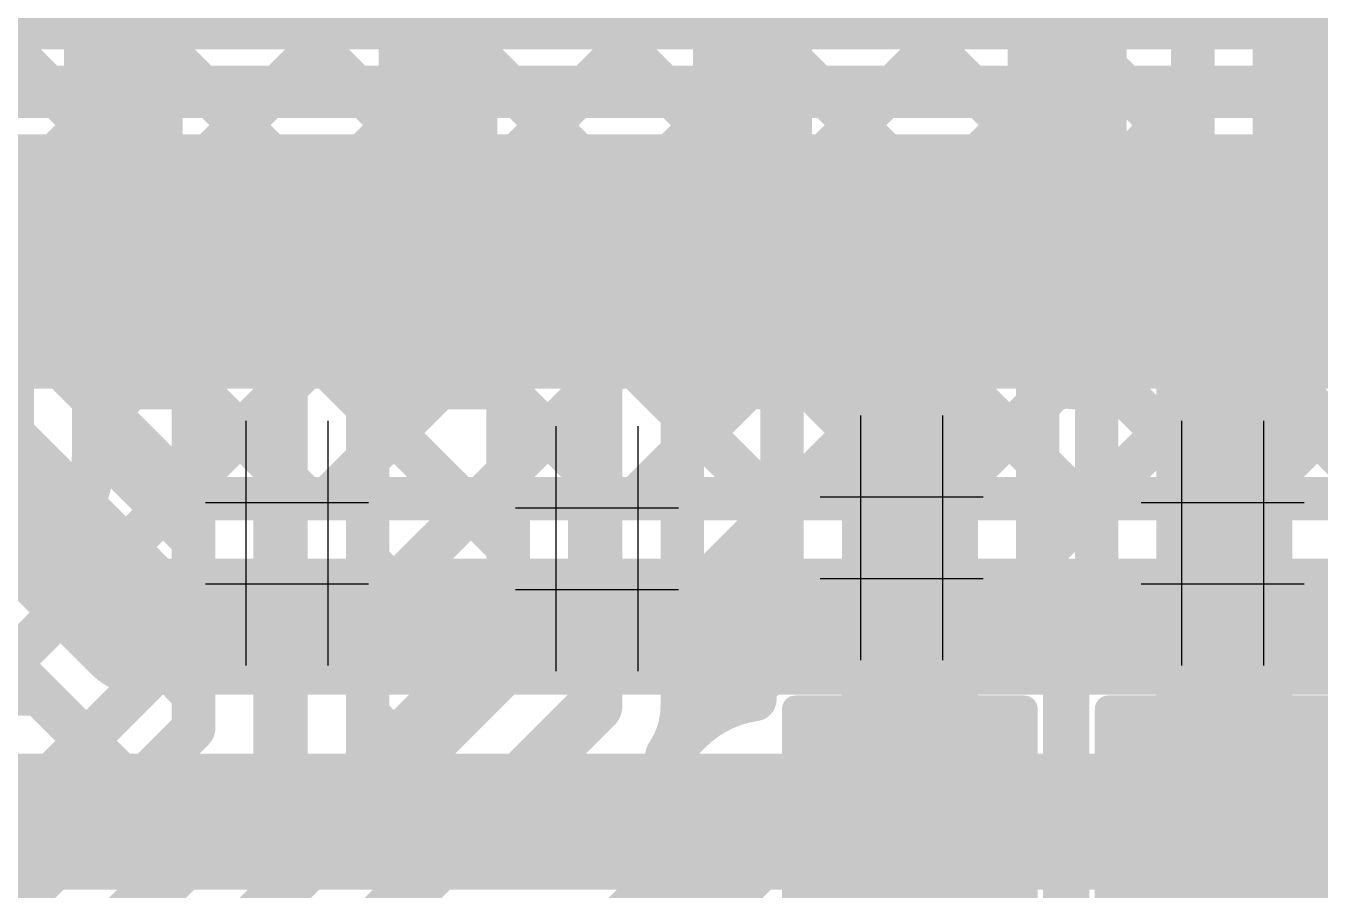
# Model space of a CAD drawing. Header units: millimetres. Extents: x 3.57 to 6.19, y 4.04 to 5.89.
# Drawn here: x 3.977 to 4.2149, y 4.6677 to 4.8266 of the extents above; entities that cross this region are included whole.
import ezdxf

# ---------------------------------------------------------------- set-up
doc = ezdxf.new("R2010")
doc.units = ezdxf.units.MM
doc.header["$MEASUREMENT"] = 0
for name, color, linetype in [('BottomLayer', 5, 'Continuous'), ('MultiLayer', 9, 'Continuous'), ('TopLayer', 1, 'Continuous'), ('TopOverlay', 2, 'Continuous'), ('TopPaste', 8, 'Continuous'), ('TopSolder', 216, 'Continuous')]:
    doc.layers.add(name, color=color, linetype=linetype)

# ---------------------------------------------------------------- blocks, each defined once
blk = doc.blocks.new('R__0603_19')
at = {"layer": 'TopLayer'}
for points in [[(-0.045, 0.0175), (-0.045, -0.0175), (-0.015, 0.0175), (-0.015, -0.0175)], [(0.015, 0.0175), (0.015, -0.0175), (0.045, 0.0175), (0.045, -0.0175)]]:
    blk.add_solid(points, dxfattribs=at)
at = {"layer": 'TopOverlay', "const_width": 0.005}
for points in [[(-0.049, 0.021), (-0.049, -0.021)], [(-0.049, 0.021), (0.049, 0.021)], [(0.049, 0.021), (0.049, -0.021)], [(-0.049, -0.021), (0.049, -0.021)]]:
    blk.add_lwpolyline(points, dxfattribs=at)
at = {"layer": 'TopOverlay', "const_width": 0.0025}
for points in [[(-0.05025, 0.021, 1), (-0.04775, 0.021, 1)], [(-0.05025, 0.021, 1), (-0.04775, 0.021, 1)], [(0.04775, 0.021, 1), (0.05025, 0.021, 1)], [(0.04775, 0.021, 1), (0.05025, 0.021, 1)], [(-0.05025, -0.021, 1), (-0.04775, -0.021, 1)], [(-0.05025, -0.021, 1), (-0.04775, -0.021, 1)], [(0.04775, -0.021, 1), (0.05025, -0.021, 1)], [(0.04775, -0.021, 1), (0.05025, -0.021, 1)]]:
    blk.add_lwpolyline(points, format="xyb", close=True, dxfattribs=at)
at = {"layer": 'TopPaste'}
for points in [[(-0.045, 0.0175), (-0.045, -0.0175), (-0.015, 0.0175), (-0.015, -0.0175)], [(0.015, 0.0175), (0.015, -0.0175), (0.045, 0.0175), (0.045, -0.0175)]]:
    blk.add_solid(points, dxfattribs=at)
at = {"layer": 'TopSolder'}
for points in [[(-0.049, 0.0215), (-0.049, -0.0215), (-0.011, 0.0215), (-0.011, -0.0215)], [(0.011, 0.0215), (0.011, -0.0215), (0.049, 0.0215), (0.049, -0.0215)]]:
    blk.add_solid(points, dxfattribs=at)
blk = doc.blocks.new('R__0603_20')
at = {"layer": 'TopLayer'}
for points in [[(-0.045, 0.0175), (-0.045, -0.0175), (-0.015, 0.0175), (-0.015, -0.0175)], [(0.015, 0.0175), (0.015, -0.0175), (0.045, 0.0175), (0.045, -0.0175)]]:
    blk.add_solid(points, dxfattribs=at)
at = {"layer": 'TopOverlay', "const_width": 0.005}
for points in [[(-0.049, 0.021), (-0.049, -0.021)], [(-0.049, 0.021), (0.049, 0.021)], [(0.049, 0.021), (0.049, -0.021)], [(-0.049, -0.021), (0.049, -0.021)]]:
    blk.add_lwpolyline(points, dxfattribs=at)
at = {"layer": 'TopOverlay', "const_width": 0.0025}
for points in [[(-0.05025, 0.021, 1), (-0.04775, 0.021, 1)], [(-0.05025, 0.021, 1), (-0.04775, 0.021, 1)], [(0.04775, 0.021, 1), (0.05025, 0.021, 1)], [(0.04775, 0.021, 1), (0.05025, 0.021, 1)], [(-0.05025, -0.021, 1), (-0.04775, -0.021, 1)], [(-0.05025, -0.021, 1), (-0.04775, -0.021, 1)], [(0.04775, -0.021, 1), (0.05025, -0.021, 1)], [(0.04775, -0.021, 1), (0.05025, -0.021, 1)]]:
    blk.add_lwpolyline(points, format="xyb", close=True, dxfattribs=at)
at = {"layer": 'TopPaste'}
for points in [[(-0.045, 0.0175), (-0.045, -0.0175), (-0.015, 0.0175), (-0.015, -0.0175)], [(0.015, 0.0175), (0.015, -0.0175), (0.045, 0.0175), (0.045, -0.0175)]]:
    blk.add_solid(points, dxfattribs=at)
at = {"layer": 'TopSolder'}
for points in [[(-0.049, 0.0215), (-0.049, -0.0215), (-0.011, 0.0215), (-0.011, -0.0215)], [(0.011, 0.0215), (0.011, -0.0215), (0.049, 0.0215), (0.049, -0.0215)]]:
    blk.add_solid(points, dxfattribs=at)
blk = doc.blocks.new('BLM18AG121SN1D_37')
at = {"layer": 'TopLayer'}
for points in [[(-0.01575, -0.01701), (0.01575, -0.01701), (-0.01575, 0.01701), (0.01575, 0.01701)], [(0.03937, -0.01701), (0.07087, -0.01701), (0.03937, 0.01701), (0.07087, 0.01701)]]:
    blk.add_solid(points, dxfattribs=at)
at = {"layer": 'TopOverlay', "const_width": 0.01}
for points in [[(-0.022, 0.023), (-0.022, -0.023)], [(-0.022, 0.023), (0.077, 0.023)], [(0.077, 0.023), (0.077, -0.023)], [(-0.022, -0.023), (0.077, -0.023)]]:
    blk.add_lwpolyline(points, dxfattribs=at)
at = {"layer": 'TopOverlay', "const_width": 0.005}
for points in [[(-0.0245, 0.023, 1), (-0.0195, 0.023, 1)], [(-0.0245, 0.023, 1), (-0.0195, 0.023, 1)], [(0.0745, 0.023, 1), (0.0795, 0.023, 1)], [(0.0745, 0.023, 1), (0.0795, 0.023, 1)], [(-0.0245, -0.023, 1), (-0.0195, -0.023, 1)], [(-0.0245, -0.023, 1), (-0.0195, -0.023, 1)], [(0.0745, -0.023, 1), (0.0795, -0.023, 1)], [(0.0745, -0.023, 1), (0.0795, -0.023, 1)]]:
    blk.add_lwpolyline(points, format="xyb", close=True, dxfattribs=at)
at = {"layer": 'TopPaste'}
for points in [[(-0.01575, -0.01701), (0.01575, -0.01701), (-0.01575, 0.01701), (0.01575, 0.01701)], [(0.03937, -0.01701), (0.07087, -0.01701), (0.03937, 0.01701), (0.07087, 0.01701)]]:
    blk.add_solid(points, dxfattribs=at)
at = {"layer": 'TopSolder'}
for points in [[(-0.01975, -0.02101), (0.01975, -0.02101), (-0.01975, 0.02101), (0.01975, 0.02101)], [(0.03537, -0.02101), (0.07487, -0.02101), (0.03537, 0.02101), (0.07487, 0.02101)]]:
    blk.add_solid(points, dxfattribs=at)
blk = doc.blocks.new('BLM18AG121SN1D_38')
at = {"layer": 'TopLayer'}
for points in [[(-0.01575, -0.01701), (0.01575, -0.01701), (-0.01575, 0.01701), (0.01575, 0.01701)], [(0.03937, -0.01701), (0.07087, -0.01701), (0.03937, 0.01701), (0.07087, 0.01701)]]:
    blk.add_solid(points, dxfattribs=at)
at = {"layer": 'TopOverlay', "const_width": 0.01}
for points in [[(-0.022, 0.023), (-0.022, -0.023)], [(-0.022, 0.023), (0.077, 0.023)], [(0.077, 0.023), (0.077, -0.023)], [(-0.022, -0.023), (0.077, -0.023)]]:
    blk.add_lwpolyline(points, dxfattribs=at)
at = {"layer": 'TopOverlay', "const_width": 0.005}
for points in [[(-0.0245, 0.023, 1), (-0.0195, 0.023, 1)], [(-0.0245, 0.023, 1), (-0.0195, 0.023, 1)], [(0.0745, 0.023, 1), (0.0795, 0.023, 1)], [(0.0745, 0.023, 1), (0.0795, 0.023, 1)], [(-0.0245, -0.023, 1), (-0.0195, -0.023, 1)], [(-0.0245, -0.023, 1), (-0.0195, -0.023, 1)], [(0.0745, -0.023, 1), (0.0795, -0.023, 1)], [(0.0745, -0.023, 1), (0.0795, -0.023, 1)]]:
    blk.add_lwpolyline(points, format="xyb", close=True, dxfattribs=at)
at = {"layer": 'TopPaste'}
for points in [[(-0.01575, -0.01701), (0.01575, -0.01701), (-0.01575, 0.01701), (0.01575, 0.01701)], [(0.03937, -0.01701), (0.07087, -0.01701), (0.03937, 0.01701), (0.07087, 0.01701)]]:
    blk.add_solid(points, dxfattribs=at)
at = {"layer": 'TopSolder'}
for points in [[(-0.01975, -0.02101), (0.01975, -0.02101), (-0.01975, 0.02101), (0.01975, 0.02101)], [(0.03537, -0.02101), (0.07487, -0.02101), (0.03537, 0.02101), (0.07487, 0.02101)]]:
    blk.add_solid(points, dxfattribs=at)
blk = doc.blocks.new('BLM18AG121SN1D_39')
at = {"layer": 'TopLayer'}
for points in [[(-0.01575, -0.01701), (0.01575, -0.01701), (-0.01575, 0.01701), (0.01575, 0.01701)], [(0.03937, -0.01701), (0.07087, -0.01701), (0.03937, 0.01701), (0.07087, 0.01701)]]:
    blk.add_solid(points, dxfattribs=at)
at = {"layer": 'TopOverlay', "const_width": 0.01}
for points in [[(-0.022, 0.023), (0.077, 0.023)], [(-0.022, 0.023), (-0.022, -0.023)], [(0.077, 0.023), (0.077, -0.023)], [(-0.022, -0.023), (0.077, -0.023)]]:
    blk.add_lwpolyline(points, dxfattribs=at)
at = {"layer": 'TopOverlay', "const_width": 0.005}
for points in [[(-0.0245, 0.023, 1), (-0.0195, 0.023, 1)], [(-0.0245, 0.023, 1), (-0.0195, 0.023, 1)], [(0.0745, 0.023, 1), (0.0795, 0.023, 1)], [(0.0745, 0.023, 1), (0.0795, 0.023, 1)], [(-0.0245, -0.023, 1), (-0.0195, -0.023, 1)], [(-0.0245, -0.023, 1), (-0.0195, -0.023, 1)], [(0.0745, -0.023, 1), (0.0795, -0.023, 1)], [(0.0745, -0.023, 1), (0.0795, -0.023, 1)]]:
    blk.add_lwpolyline(points, format="xyb", close=True, dxfattribs=at)
at = {"layer": 'TopPaste'}
for points in [[(-0.01575, -0.01701), (0.01575, -0.01701), (-0.01575, 0.01701), (0.01575, 0.01701)], [(0.03937, -0.01701), (0.07087, -0.01701), (0.03937, 0.01701), (0.07087, 0.01701)]]:
    blk.add_solid(points, dxfattribs=at)
at = {"layer": 'TopSolder'}
for points in [[(-0.01975, -0.02101), (0.01975, -0.02101), (-0.01975, 0.02101), (0.01975, 0.02101)], [(0.03537, -0.02101), (0.07487, -0.02101), (0.03537, 0.02101), (0.07487, 0.02101)]]:
    blk.add_solid(points, dxfattribs=at)
blk = doc.blocks.new('BLM18AG121SN1D_40')
at = {"layer": 'TopLayer'}
for points in [[(-0.01575, -0.01701), (0.01575, -0.01701), (-0.01575, 0.01701), (0.01575, 0.01701)], [(0.03937, -0.01701), (0.07087, -0.01701), (0.03937, 0.01701), (0.07087, 0.01701)]]:
    blk.add_solid(points, dxfattribs=at)
at = {"layer": 'TopOverlay', "const_width": 0.01}
for points in [[(-0.022, 0.023), (-0.022, -0.023)], [(-0.022, 0.023), (0.077, 0.023)], [(0.077, 0.023), (0.077, -0.023)], [(-0.022, -0.023), (0.077, -0.023)]]:
    blk.add_lwpolyline(points, dxfattribs=at)
at = {"layer": 'TopOverlay', "const_width": 0.005}
for points in [[(-0.0245, 0.023, 1), (-0.0195, 0.023, 1)], [(-0.0245, 0.023, 1), (-0.0195, 0.023, 1)], [(0.0745, 0.023, 1), (0.0795, 0.023, 1)], [(0.0745, 0.023, 1), (0.0795, 0.023, 1)], [(-0.0245, -0.023, 1), (-0.0195, -0.023, 1)], [(-0.0245, -0.023, 1), (-0.0195, -0.023, 1)], [(0.0745, -0.023, 1), (0.0795, -0.023, 1)], [(0.0745, -0.023, 1), (0.0795, -0.023, 1)]]:
    blk.add_lwpolyline(points, format="xyb", close=True, dxfattribs=at)
at = {"layer": 'TopPaste'}
for points in [[(-0.01575, -0.01701), (0.01575, -0.01701), (-0.01575, 0.01701), (0.01575, 0.01701)], [(0.03937, -0.01701), (0.07087, -0.01701), (0.03937, 0.01701), (0.07087, 0.01701)]]:
    blk.add_solid(points, dxfattribs=at)
at = {"layer": 'TopSolder'}
for points in [[(-0.01975, -0.02101), (0.01975, -0.02101), (-0.01975, 0.02101), (0.01975, 0.02101)], [(0.03537, -0.02101), (0.07487, -0.02101), (0.03537, 0.02101), (0.07487, 0.02101)]]:
    blk.add_solid(points, dxfattribs=at)
blk = doc.blocks.new('BLM18AG121SN1D_42')
at = {"layer": 'TopLayer'}
for points in [[(-0.01575, -0.01701), (0.01575, -0.01701), (-0.01575, 0.01701), (0.01575, 0.01701)], [(0.03937, -0.01701), (0.07087, -0.01701), (0.03937, 0.01701), (0.07087, 0.01701)]]:
    blk.add_solid(points, dxfattribs=at)
at = {"layer": 'TopOverlay', "const_width": 0.01}
for points in [[(-0.022, 0.023), (-0.022, -0.023)], [(-0.022, 0.023), (0.077, 0.023)], [(0.077, 0.023), (0.077, -0.023)], [(-0.022, -0.023), (0.077, -0.023)]]:
    blk.add_lwpolyline(points, dxfattribs=at)
at = {"layer": 'TopOverlay', "const_width": 0.005}
for points in [[(-0.0245, 0.023, 1), (-0.0195, 0.023, 1)], [(-0.0245, 0.023, 1), (-0.0195, 0.023, 1)], [(0.0745, 0.023, 1), (0.0795, 0.023, 1)], [(0.0745, 0.023, 1), (0.0795, 0.023, 1)], [(-0.0245, -0.023, 1), (-0.0195, -0.023, 1)], [(-0.0245, -0.023, 1), (-0.0195, -0.023, 1)], [(0.0745, -0.023, 1), (0.0795, -0.023, 1)], [(0.0745, -0.023, 1), (0.0795, -0.023, 1)]]:
    blk.add_lwpolyline(points, format="xyb", close=True, dxfattribs=at)
at = {"layer": 'TopPaste'}
for points in [[(-0.01575, -0.01701), (0.01575, -0.01701), (-0.01575, 0.01701), (0.01575, 0.01701)], [(0.03937, -0.01701), (0.07087, -0.01701), (0.03937, 0.01701), (0.07087, 0.01701)]]:
    blk.add_solid(points, dxfattribs=at)
at = {"layer": 'TopSolder'}
for points in [[(-0.01975, -0.02101), (0.01975, -0.02101), (-0.01975, 0.02101), (0.01975, 0.02101)], [(0.03537, -0.02101), (0.07487, -0.02101), (0.03537, 0.02101), (0.07487, 0.02101)]]:
    blk.add_solid(points, dxfattribs=at)

msp = doc.modelspace()

# ---------------------------------------------------------------- linework, layer by layer
at = {"layer": 'BottomLayer'}
for points, const_width in [([(4.215, 4.78833), (4.215, 5.197)], 0.025), ([(4.1915, 4.78833), (4.1915, 5.02637)], 0.008), ([(3.88353, 4.70378), (4.1915, 5.01174)], 0.008), ([(3.982, 5.0124), (4.1915, 4.8029)], 0.008), ([(3.85525, 4.70378), (4.142, 4.99052)], 0.008), ([(3.97698, 4.76894), (4.1915, 4.98346)], 0.008), ([(3.982, 4.98412), (4.22645, 4.73967)], 0.008), ([(3.85691, 4.96779), (4.08503, 4.73967)], 0.008), ([(3.982, 4.95583), (4.19816, 4.73967)], 0.008), ([(3.99186, 4.75554), (4.1915, 4.95518)], 0.008), ([(3.84276, 4.95365), (4.05674, 4.73967)], 0.008), ([(3.82862, 4.9395), (4.02846, 4.73967)], 0.008), ([(3.982, 4.92755), (4.16988, 4.73967)], 0.008), ([(4.006, 4.74139), (4.1915, 4.92689)], 0.008), ([(4.03256, 4.73967), (4.1915, 4.89861)], 0.008), ([(3.98881, 4.89246), (4.1416, 4.73967)], 0.008), ([(3.97942, 4.87356), (4.11331, 4.73967)], 0.008), ([(4.06084, 4.73967), (4.1915, 4.87032)], 0.008), ([(4.08913, 4.73967), (4.1915, 4.84204)], 0.008), ([(4.11741, 4.73967), (4.1915, 4.81375)], 0.008), ([(4.215, 4.78833), (4.25517, 4.74817)], 0.025), ([(4.1457, 4.73967), (4.19166, 4.78563)], 0.008), ([(4.1984, 4.7717), (4.23043, 4.73967)], 0.008), ([(4.17398, 4.73967), (4.20221, 4.76789)], 0.008), ([(3.98261, 4.76478), (4.00773, 4.73967)], 0.008), ([(3.966, 4.74817), (3.998, 4.71617)], 0.025), ([(4.20227, 4.73967), (4.21635, 4.75375)], 0.008), ([(4.00773, 4.73967), (4.23043, 4.73967)], 0.008), ([(3.94938, 4.73155), (3.97715, 4.70378)], 0.008), ([(3.998, 4.71617), (4.32517, 4.71617)], 0.025), ([(3.74208, 4.70378), (3.97715, 4.70378)], 0.008), ([(3.73235, 4.68028), (4.28834, 4.68028)], 0.025)]:
    msp.add_lwpolyline(points, dxfattribs=dict(at, const_width=const_width))
for points, const_width in [([(4.1895, 4.81375, 1), (4.1935, 4.81375, 1)], 0.004), ([(4.1895, 4.8029, 1), (4.1935, 4.8029, 1)], 0.004), ([(4.20875, 4.78833, 1), (4.22125, 4.78833, 1)], 0.0125), ([(4.20875, 4.78833, 1), (4.22125, 4.78833, 1)], 0.0125), ([(4.1895, 4.78833, 1), (4.1935, 4.78833, 1)], 0.004), ([(4.1895, 4.78833, 1), (4.1935, 4.78833, 1)], 0.004), ([(4.1895, 4.78833, 1), (4.1935, 4.78833, 1)], 0.004), ([(4.18966, 4.78563, 1), (4.19366, 4.78563, 1)], 0.004), ([(4.19638, 4.77172, 1), (4.20038, 4.77172, 1)], 0.004), ([(4.1964, 4.7717, 1), (4.2004, 4.7717, 1)], 0.004), ([(4.1964, 4.7717, 1), (4.2004, 4.7717, 1)], 0.004), ([(3.97498, 4.76894, 1), (3.97898, 4.76894, 1)], 0.004), ([(4.20021, 4.76789, 1), (4.20421, 4.76789, 1)], 0.004), ([(3.98061, 4.76478, 1), (3.98461, 4.76478, 1)], 0.004), ([(3.98061, 4.76478, 1), (3.98461, 4.76478, 1)], 0.004), ([(3.95975, 4.74817, 1), (3.97225, 4.74817, 1)], 0.0125), ([(3.96009, 4.74817, 1), (3.9719, 4.74817, 1)], 0.01181), ([(3.98986, 4.75554, 1), (3.99386, 4.75554, 1)], 0.004), ([(4.21435, 4.75375, 1), (4.21835, 4.75375, 1)], 0.004), ([(4.004, 4.74139, 1), (4.008, 4.74139, 1)], 0.004), ([(4.00573, 4.73967, 1), (4.00973, 4.73967, 1)], 0.004), ([(4.00573, 4.73967, 1), (4.00973, 4.73967, 1)], 0.004), ([(4.02646, 4.73967, 1), (4.03046, 4.73967, 1)], 0.004), ([(4.03056, 4.73967, 1), (4.03456, 4.73967, 1)], 0.004), ([(4.05474, 4.73967, 1), (4.05874, 4.73967, 1)], 0.004), ([(4.05884, 4.73967, 1), (4.06284, 4.73967, 1)], 0.004), ([(4.08303, 4.73967, 1), (4.08703, 4.73967, 1)], 0.004), ([(4.08713, 4.73967, 1), (4.09113, 4.73967, 1)], 0.004), ([(4.11131, 4.73967, 1), (4.11531, 4.73967, 1)], 0.004), ([(4.11541, 4.73967, 1), (4.11941, 4.73967, 1)], 0.004), ([(4.1396, 4.73967, 1), (4.1436, 4.73967, 1)], 0.004), ([(4.1437, 4.73967, 1), (4.1477, 4.73967, 1)], 0.004), ([(4.16788, 4.73967, 1), (4.17188, 4.73967, 1)], 0.004), ([(4.17198, 4.73967, 1), (4.17598, 4.73967, 1)], 0.004), ([(4.19616, 4.73967, 1), (4.20016, 4.73967, 1)], 0.004), ([(4.20027, 4.73967, 1), (4.20427, 4.73967, 1)], 0.004), ([(3.99175, 4.71617, 1), (4.00425, 4.71617, 1)], 0.0125), ([(3.99175, 4.71617, 1), (4.00425, 4.71617, 1)], 0.0125), ([(3.97515, 4.70378, 1), (3.97915, 4.70378, 1)], 0.004), ([(3.97515, 4.70378, 1), (3.97915, 4.70378, 1)], 0.004)]:
    msp.add_lwpolyline(points, format="xyb", close=True, dxfattribs=dict(at, const_width=const_width))
at = {"layer": 'BottomLayer', "const_width": 0.008}
for points in [[(4.1984, 4.7717, -0.199188), (4.1915, 4.78833)], [(4.19838, 4.77172, -0.198912), (4.1915, 4.78833)], [(3.94938, 4.73155, -1), (3.98261, 4.76478)], [(4.2521, 4.07928, -0.126706), (3.623, 4.6903)]]:
    msp.add_lwpolyline(points, format="xyb", dxfattribs=at)
at = {"layer": 'MultiLayer', "const_width": 0.01181}
msp.add_lwpolyline([(3.96009, 4.74817, 1), (3.9719, 4.74817, 1)], format="xyb", close=True, dxfattribs=at)
at = {"layer": 'TopLayer'}
for points, const_width in [([(3.99401, 4.81525), (3.99401, 4.86875)], 0.008), ([(3.99583, 4.81525), (3.99583, 4.86875)], 0.008), ([(4.05184, 4.81525), (4.05184, 4.86875)], 0.008), ([(4.05366, 4.81525), (4.05366, 4.86875)], 0.008), ([(4.10967, 4.81525), (4.10967, 4.86875)], 0.008), ([(4.11149, 4.81525), (4.11149, 4.86875)], 0.008), ([(4.16751, 4.81525), (4.16751, 4.86875)], 0.008), ([(4.16933, 4.81525), (4.16933, 4.86875)], 0.008), ([(3.833, 4.82199), (3.98271, 4.67227)], 0.008), ([(3.99339, 4.81363), (3.99583, 4.81607)], 0.008), ([(4.16471, 4.81525), (4.16751, 4.81805)], 0.008), ([(3.93799, 4.81525), (3.99401, 4.81525)], 0.008), ([(3.93799, 4.81363), (3.99401, 4.81363)], 0.008), ([(3.99401, 4.76013), (3.99401, 4.81363)], 0.008), ([(3.99583, 4.81525), (4.05184, 4.81525)], 0.008), ([(3.99583, 4.81363), (4.05184, 4.81363)], 0.008), ([(3.99583, 4.76013), (3.99583, 4.81363)], 0.008), ([(4.05184, 4.76013), (4.05184, 4.81363)], 0.008), ([(4.05366, 4.81525), (4.10967, 4.81525)], 0.008), ([(4.05366, 4.81363), (4.10967, 4.81363)], 0.008), ([(4.05366, 4.76013), (4.05366, 4.81363)], 0.008), ([(4.10967, 4.76013), (4.10967, 4.81363)], 0.008), ([(4.11149, 4.81525), (4.16751, 4.81525)], 0.008), ([(4.11149, 4.76013), (4.11149, 4.81363)], 0.008), ([(4.11149, 4.81363), (4.16751, 4.81363)], 0.008), ([(4.16751, 4.76013), (4.16751, 4.81363)], 0.008), ([(4.16933, 4.81525), (4.22534, 4.81525)], 0.008), ([(4.16933, 4.81363), (4.22534, 4.81363)], 0.008), ([(4.16933, 4.76013), (4.16933, 4.81363)], 0.008), ([(4.1395, 4.682), (4.1395, 4.78688)], 0.025), ([(4.19733, 4.682), (4.19733, 4.78688)], 0.025), ([(3.966, 4.74817), (3.966, 4.78439)], 0.025), ([(4.02383, 4.69077), (4.02383, 4.78688)], 0.01), ([(4.08167, 4.7016), (4.08167, 4.78688)], 0.01), ([(3.9895, 4.74817), (3.9895, 4.76013)], 0.008), ([(3.9895, 4.76013), (3.99401, 4.76013)], 0.008), ([(3.9895, 4.75317), (3.99646, 4.76013)], 0.008), ([(3.99583, 4.76013), (4.00783, 4.76013)], 0.008), ([(4.00783, 4.69739), (4.00783, 4.76013)], 0.008), ([(4.03983, 4.74694), (4.05366, 4.76077)], 0.008), ([(4.03983, 4.76013), (4.05184, 4.76013)], 0.008), ([(4.03983, 4.69077), (4.03983, 4.76013)], 0.008), ([(4.05366, 4.76013), (4.06567, 4.76013)], 0.008), ([(4.06567, 4.70823), (4.06567, 4.76013)], 0.008), ([(4.09767, 4.76013), (4.10967, 4.76013)], 0.008), ([(4.09767, 4.7016), (4.09767, 4.76013)], 0.008), ([(4.09767, 4.74821), (4.1096, 4.76013)], 0.008), ([(4.11149, 4.76013), (4.116, 4.76013)], 0.008), ([(4.116, 4.708), (4.116, 4.76013)], 0.008), ([(4.163, 4.708), (4.163, 4.76013)], 0.008), ([(4.163, 4.75697), (4.16616, 4.76013)], 0.008), ([(4.163, 4.76013), (4.16751, 4.76013)], 0.008), ([(4.16933, 4.76013), (4.17383, 4.76013)], 0.008), ([(4.17383, 4.708), (4.17383, 4.76013)], 0.008), ([(4.03983, 4.75658), (4.06567, 4.73074)], 0.008), ([(4.09767, 4.75531), (4.116, 4.73698)], 0.008), ([(3.9895, 4.75034), (4.00783, 4.73201)], 0.008), ([(4.03983, 4.71866), (4.06567, 4.74449)], 0.008), ([(4.163, 4.74655), (4.17383, 4.73571)], 0.008), ([(3.76052, 4.49591), (4.00783, 4.74322)], 0.008), ([(4.09767, 4.71992), (4.116, 4.73825)], 0.008), ([(4.163, 4.72869), (4.17383, 4.73952)], 0.008), ([(3.98126, 4.7303), (4.00783, 4.70372)], 0.008), ([(4.03983, 4.72829), (4.06278, 4.70534)], 0.008), ([(3.95668, 4.72659), (3.99686, 4.68642)], 0.008), ([(4.09767, 4.72703), (4.116, 4.70869)], 0.008), ([(4.03983, 4.69037), (4.06567, 4.71621)], 0.008), ([(4.163, 4.71826), (4.17326, 4.708)], 0.008), ([(3.77329, 4.4804), (4.00783, 4.71494)], 0.008), ([(4.1706, 4.708), (4.17383, 4.71123)], 0.008), ([(3.97504, 4.6176), (4.06567, 4.70823)], 0.008), ([(4.111, 4.708), (4.116, 4.708)], 0.008), ([(4.111, 4.70497), (4.11403, 4.708)], 0.008), ([(4.111, 4.70278), (4.111, 4.708)], 0.008), ([(4.163, 4.708), (4.168, 4.708)], 0.008), ([(4.168, 4.656), (4.168, 4.708)], 0.008), ([(4.1685, 4.708), (4.17383, 4.708)], 0.008), ([(4.1685, 4.656), (4.1685, 4.708)], 0.008), ([(4.10822, 4.70219), (4.111, 4.70497)], 0.008), ([(3.98634, 4.60628), (4.08167, 4.7016)], 0.01), ([(4.03983, 4.70001), (4.04864, 4.6912)], 0.008), ([(3.93104, 4.6206), (4.00783, 4.69739)], 0.008), ([(4.09489, 4.69259), (4.09911, 4.69681)], 0.008), ([(3.94234, 4.60928), (4.02383, 4.69077)], 0.01), ([(4.02234, 4.59034), (4.114, 4.682)], 0.02), ([(4.114, 4.682), (4.1395, 4.682)], 0.02), ([(4.197, 4.682), (4.19733, 4.682)], 0.02), ([(4.19733, 4.682), (4.24862, 4.682)], 0.02), ([(3.95834, 4.60265), (4.03513, 4.67944)], 0.008)]:
    msp.add_lwpolyline(points, dxfattribs=dict(at, const_width=const_width))
for points, const_width in [([(3.99383, 4.81607, 1), (3.99783, 4.81607, 1)], 0.004), ([(4.16551, 4.81805, 1), (4.16951, 4.81805, 1)], 0.004), ([(3.99139, 4.81363, 1), (3.99539, 4.81363, 1)], 0.004), ([(3.99201, 4.81525, 1), (3.99601, 4.81525, 1)], 0.004), ([(3.99201, 4.81525, 1), (3.99601, 4.81525, 1)], 0.004), ([(3.99201, 4.81363, 1), (3.99601, 4.81363, 1)], 0.004), ([(3.99201, 4.81363, 1), (3.99601, 4.81363, 1)], 0.004), ([(3.99383, 4.81525, 1), (3.99783, 4.81525, 1)], 0.004), ([(3.99383, 4.81525, 1), (3.99783, 4.81525, 1)], 0.004), ([(3.99383, 4.81363, 1), (3.99783, 4.81363, 1)], 0.004), ([(3.99383, 4.81363, 1), (3.99783, 4.81363, 1)], 0.004), ([(4.04984, 4.81525, 1), (4.05384, 4.81525, 1)], 0.004), ([(4.04984, 4.81525, 1), (4.05384, 4.81525, 1)], 0.004), ([(4.04984, 4.81363, 1), (4.05384, 4.81363, 1)], 0.004), ([(4.04984, 4.81363, 1), (4.05384, 4.81363, 1)], 0.004), ([(4.05166, 4.81525, 1), (4.05566, 4.81525, 1)], 0.004), ([(4.05166, 4.81525, 1), (4.05566, 4.81525, 1)], 0.004), ([(4.05166, 4.81363, 1), (4.05566, 4.81363, 1)], 0.004), ([(4.05166, 4.81363, 1), (4.05566, 4.81363, 1)], 0.004), ([(4.10767, 4.81525, 1), (4.11167, 4.81525, 1)], 0.004), ([(4.10767, 4.81525, 1), (4.11167, 4.81525, 1)], 0.004), ([(4.10767, 4.81363, 1), (4.11167, 4.81363, 1)], 0.004), ([(4.10767, 4.81363, 1), (4.11167, 4.81363, 1)], 0.004), ([(4.10949, 4.81525, 1), (4.11349, 4.81525, 1)], 0.004), ([(4.10949, 4.81525, 1), (4.11349, 4.81525, 1)], 0.004), ([(4.10949, 4.81363, 1), (4.11349, 4.81363, 1)], 0.004), ([(4.10949, 4.81363, 1), (4.11349, 4.81363, 1)], 0.004), ([(4.16271, 4.81525, 1), (4.16671, 4.81525, 1)], 0.004), ([(4.16551, 4.81525, 1), (4.16951, 4.81525, 1)], 0.004), ([(4.16551, 4.81525, 1), (4.16951, 4.81525, 1)], 0.004), ([(4.16551, 4.81363, 1), (4.16951, 4.81363, 1)], 0.004), ([(4.16551, 4.81363, 1), (4.16951, 4.81363, 1)], 0.004), ([(4.16733, 4.81525, 1), (4.17133, 4.81525, 1)], 0.004), ([(4.16733, 4.81525, 1), (4.17133, 4.81525, 1)], 0.004), ([(4.16733, 4.81363, 1), (4.17133, 4.81363, 1)], 0.004), ([(4.16733, 4.81363, 1), (4.17133, 4.81363, 1)], 0.004), ([(4.13325, 4.78688, 1), (4.14575, 4.78688, 1)], 0.0125), ([(4.19108, 4.78688, 1), (4.20358, 4.78688, 1)], 0.0125), ([(3.95975, 4.78439, 1), (3.97225, 4.78439, 1)], 0.0125), ([(4.02133, 4.78688, 1), (4.02633, 4.78688, 1)], 0.005), ([(4.07917, 4.78688, 1), (4.08417, 4.78688, 1)], 0.005), ([(3.9875, 4.76013, 1), (3.9915, 4.76013, 1)], 0.004), ([(3.9875, 4.76013, 1), (3.9915, 4.76013, 1)], 0.004), ([(3.99201, 4.76013, 1), (3.99601, 4.76013, 1)], 0.004), ([(3.99201, 4.76013, 1), (3.99601, 4.76013, 1)], 0.004), ([(3.99383, 4.76013, 1), (3.99783, 4.76013, 1)], 0.004), ([(3.99383, 4.76013, 1), (3.99783, 4.76013, 1)], 0.004), ([(3.99446, 4.76013, 1), (3.99846, 4.76013, 1)], 0.004), ([(4.00583, 4.76013, 1), (4.00983, 4.76013, 1)], 0.004), ([(4.00583, 4.76013, 1), (4.00983, 4.76013, 1)], 0.004), ([(4.03783, 4.76013, 1), (4.04183, 4.76013, 1)], 0.004), ([(4.03783, 4.76013, 1), (4.04183, 4.76013, 1)], 0.004), ([(4.04984, 4.76013, 1), (4.05384, 4.76013, 1)], 0.004), ([(4.04984, 4.76013, 1), (4.05384, 4.76013, 1)], 0.004), ([(4.05166, 4.76077, 1), (4.05566, 4.76077, 1)], 0.004), ([(4.05166, 4.76013, 1), (4.05566, 4.76013, 1)], 0.004), ([(4.05166, 4.76013, 1), (4.05566, 4.76013, 1)], 0.004), ([(4.06367, 4.76013, 1), (4.06767, 4.76013, 1)], 0.004), ([(4.06367, 4.76013, 1), (4.06767, 4.76013, 1)], 0.004), ([(4.09567, 4.76013, 1), (4.09967, 4.76013, 1)], 0.004), ([(4.09567, 4.76013, 1), (4.09967, 4.76013, 1)], 0.004), ([(4.1076, 4.76013, 1), (4.1116, 4.76013, 1)], 0.004), ([(4.10767, 4.76013, 1), (4.11167, 4.76013, 1)], 0.004), ([(4.10767, 4.76013, 1), (4.11167, 4.76013, 1)], 0.004), ([(4.10949, 4.76013, 1), (4.11349, 4.76013, 1)], 0.004), ([(4.10949, 4.76013, 1), (4.11349, 4.76013, 1)], 0.004), ([(4.114, 4.76013, 1), (4.118, 4.76013, 1)], 0.004), ([(4.114, 4.76013, 1), (4.118, 4.76013, 1)], 0.004), ([(4.161, 4.76013, 1), (4.165, 4.76013, 1)], 0.004), ([(4.161, 4.76013, 1), (4.165, 4.76013, 1)], 0.004), ([(4.16416, 4.76013, 1), (4.16816, 4.76013, 1)], 0.004), ([(4.16551, 4.76013, 1), (4.16951, 4.76013, 1)], 0.004), ([(4.16551, 4.76013, 1), (4.16951, 4.76013, 1)], 0.004), ([(4.16733, 4.76013, 1), (4.17133, 4.76013, 1)], 0.004), ([(4.16733, 4.76013, 1), (4.17133, 4.76013, 1)], 0.004), ([(4.17183, 4.76013, 1), (4.17583, 4.76013, 1)], 0.004), ([(4.17183, 4.76013, 1), (4.17583, 4.76013, 1)], 0.004), ([(3.95975, 4.74817, 1), (3.97225, 4.74817, 1)], 0.0125), ([(4.03783, 4.75658, 1), (4.04183, 4.75658, 1)], 0.004), ([(4.161, 4.75697, 1), (4.165, 4.75697, 1)], 0.004), ([(3.96009, 4.74817, 1), (3.9719, 4.74817, 1)], 0.01181), ([(4.09567, 4.75531, 1), (4.09967, 4.75531, 1)], 0.004), ([(3.9875, 4.75317, 1), (3.9915, 4.75317, 1)], 0.004), ([(3.9875, 4.75034, 1), (3.9915, 4.75034, 1)], 0.004), ([(3.9875, 4.74817, 1), (3.9915, 4.74817, 1)], 0.004), ([(3.9875, 4.74817, 1), (3.9915, 4.74817, 1)], 0.004), ([(4.03783, 4.74694, 1), (4.04183, 4.74694, 1)], 0.004), ([(4.09567, 4.74821, 1), (4.09967, 4.74821, 1)], 0.004), ([(4.06367, 4.74449, 1), (4.06767, 4.74449, 1)], 0.004), ([(4.161, 4.74655, 1), (4.165, 4.74655, 1)], 0.004), ([(4.00583, 4.74322, 1), (4.00983, 4.74322, 1)], 0.004), ([(4.114, 4.73825, 1), (4.118, 4.73825, 1)], 0.004), ([(4.17183, 4.73952, 1), (4.17583, 4.73952, 1)], 0.004), ([(4.114, 4.73698, 1), (4.118, 4.73698, 1)], 0.004), ([(4.17183, 4.73571, 1), (4.17583, 4.73571, 1)], 0.004), ([(3.97926, 4.7303, 1), (3.98326, 4.7303, 1)], 0.004), ([(4.00583, 4.73201, 1), (4.00983, 4.73201, 1)], 0.004), ([(4.06367, 4.73074, 1), (4.06767, 4.73074, 1)], 0.004), ([(4.03783, 4.72829, 1), (4.04183, 4.72829, 1)], 0.004), ([(4.161, 4.72869, 1), (4.165, 4.72869, 1)], 0.004), ([(4.09567, 4.72703, 1), (4.09967, 4.72703, 1)], 0.004), ([(4.03783, 4.71866, 1), (4.04183, 4.71866, 1)], 0.004), ([(4.09567, 4.71992, 1), (4.09967, 4.71992, 1)], 0.004), ([(4.06367, 4.71621, 1), (4.06767, 4.71621, 1)], 0.004), ([(4.161, 4.71826, 1), (4.165, 4.71826, 1)], 0.004), ([(4.00583, 4.71494, 1), (4.00983, 4.71494, 1)], 0.004), ([(4.17183, 4.71123, 1), (4.17583, 4.71123, 1)], 0.004), ([(4.06367, 4.70823, 1), (4.06767, 4.70823, 1)], 0.004), ([(4.06367, 4.70823, 1), (4.06767, 4.70823, 1)], 0.004), ([(4.109, 4.708, 1), (4.113, 4.708, 1)], 0.004), ([(4.109, 4.708, 1), (4.113, 4.708, 1)], 0.004), ([(4.11203, 4.708, 1), (4.11603, 4.708, 1)], 0.004), ([(4.114, 4.70869, 1), (4.118, 4.70869, 1)], 0.004), ([(4.114, 4.708, 1), (4.118, 4.708, 1)], 0.004), ([(4.114, 4.708, 1), (4.118, 4.708, 1)], 0.004), ([(4.161, 4.708, 1), (4.165, 4.708, 1)], 0.004), ([(4.161, 4.708, 1), (4.165, 4.708, 1)], 0.004), ([(4.166, 4.708, 1), (4.17, 4.708, 1)], 0.004), ([(4.166, 4.708, 1), (4.17, 4.708, 1)], 0.004), ([(4.1665, 4.708, 1), (4.1705, 4.708, 1)], 0.004), ([(4.1665, 4.708, 1), (4.1705, 4.708, 1)], 0.004), ([(4.1686, 4.708, 1), (4.1726, 4.708, 1)], 0.004), ([(4.17126, 4.708, 1), (4.17526, 4.708, 1)], 0.004), ([(4.17183, 4.708, 1), (4.17583, 4.708, 1)], 0.004), ([(4.17183, 4.708, 1), (4.17583, 4.708, 1)], 0.004), ([(4.06078, 4.70534, 1), (4.06478, 4.70534, 1)], 0.004), ([(4.109, 4.70497, 1), (4.113, 4.70497, 1)], 0.004), ([(4.109, 4.70497, 1), (4.113, 4.70497, 1)], 0.004), ([(4.00583, 4.70372, 1), (4.00983, 4.70372, 1)], 0.004), ([(4.07917, 4.7016, 1), (4.08417, 4.7016, 1)], 0.005), ([(4.07917, 4.7016, 1), (4.08417, 4.7016, 1)], 0.005), ([(4.10622, 4.70219, 1), (4.11022, 4.70219, 1)], 0.004), ([(4.109, 4.70278, 1), (4.113, 4.70278, 1)], 0.004), ([(4.109, 4.70278, 1), (4.113, 4.70278, 1)], 0.004), ([(4.109, 4.70278, 1), (4.113, 4.70278, 1)], 0.004), ([(4.03783, 4.70001, 1), (4.04183, 4.70001, 1)], 0.004), ([(4.09567, 4.7016, 1), (4.09967, 4.7016, 1)], 0.004), ([(4.09567, 4.7016, 1), (4.09967, 4.7016, 1)], 0.004), ([(4.09567, 4.7016, 1), (4.09967, 4.7016, 1)], 0.004), ([(4.00583, 4.69739, 1), (4.00983, 4.69739, 1)], 0.004), ([(4.00583, 4.69739, 1), (4.00983, 4.69739, 1)], 0.004), ([(4.09711, 4.69681, 1), (4.10111, 4.69681, 1)], 0.004), ([(4.09711, 4.69681, 1), (4.10111, 4.69681, 1)], 0.004), ([(4.09715, 4.69685, 1), (4.10115, 4.69685, 1)], 0.004), ([(4.09289, 4.69259, 1), (4.09689, 4.69259, 1)], 0.004), ([(4.09289, 4.69259, 1), (4.09689, 4.69259, 1)], 0.004), ([(4.09289, 4.69259, 1), (4.09689, 4.69259, 1)], 0.004), ([(4.02133, 4.69077, 1), (4.02633, 4.69077, 1)], 0.005), ([(4.02133, 4.69077, 1), (4.02633, 4.69077, 1)], 0.005), ([(4.03783, 4.69077, 1), (4.04183, 4.69077, 1)], 0.004), ([(4.03783, 4.69077, 1), (4.04183, 4.69077, 1)], 0.004), ([(4.03783, 4.69077, 1), (4.04183, 4.69077, 1)], 0.004), ([(4.03783, 4.69037, 1), (4.04183, 4.69037, 1)], 0.004), ([(4.04664, 4.6912, 1), (4.05064, 4.6912, 1)], 0.004), ([(4.13325, 4.682, 1), (4.14575, 4.682, 1)], 0.0125), ([(4.19108, 4.682, 1), (4.20358, 4.682, 1)], 0.0125), ([(4.109, 4.682, 1), (4.119, 4.682, 1)], 0.01), ([(4.109, 4.682, 1), (4.119, 4.682, 1)], 0.01), ([(4.1345, 4.682, 1), (4.1445, 4.682, 1)], 0.01), ([(4.192, 4.682, 1), (4.202, 4.682, 1)], 0.01), ([(4.19233, 4.682, 1), (4.20233, 4.682, 1)], 0.01), ([(4.19233, 4.682, 1), (4.20233, 4.682, 1)], 0.01), ([(3.99486, 4.68642, 1), (3.99886, 4.68642, 1)], 0.004), ([(4.03313, 4.67944, 1), (4.03713, 4.67944, 1)], 0.004), ([(4.03313, 4.67944, 1), (4.03713, 4.67944, 1)], 0.004), ([(4.03315, 4.67945, 1), (4.03715, 4.67945, 1)], 0.004), ([(3.98071, 4.67227, 1), (3.98471, 4.67227, 1)], 0.004)]:
    msp.add_lwpolyline(points, format="xyb", close=True, dxfattribs=dict(at, const_width=const_width))
at = {"layer": 'TopLayer', "const_width": 0.008}
for points in [[(3.9895, 4.74817, -1), (3.9425, 4.74817)], [(4.09911, 4.69681, -0.162529), (4.111, 4.70278)], [(4.09915, 4.69685, -0.161915), (4.111, 4.70278)], [(4.09767, 4.7016, -0.150735), (4.09489, 4.69259)], [(4.09767, 4.7016, -0.150735), (4.09489, 4.69259)], [(4.03983, 4.69077, -0.199231), (4.03513, 4.67944)], [(4.03983, 4.69077, -0.198912), (4.03515, 4.67945)]]:
    msp.add_lwpolyline(points, format="xyb", dxfattribs=at)
at = {"layer": 'TopOverlay'}
for p, q in [((4.0175, 4.709), (4.0175, 4.75399)), ((4.03249, 4.75399), (4.03249, 4.709)), ((4.1305, 4.71), (4.1305, 4.75499)), ((4.14549, 4.75499), (4.14549, 4.71)), ((4.1895, 4.709), (4.1895, 4.75399)), ((4.20449, 4.75399), (4.20449, 4.709)), ((4.0745, 4.708), (4.0745, 4.75299)), ((4.08949, 4.75299), (4.08949, 4.708)), ((4.01, 4.73899), (4.03249, 4.73899)), ((4.03249, 4.73899), (4.03999, 4.73899)), ((4.123, 4.73999), (4.14549, 4.73999)), ((4.14549, 4.73999), (4.15299, 4.73999)), ((4.182, 4.73899), (4.20449, 4.73899)), ((4.20449, 4.73899), (4.21199, 4.73899)), ((4.067, 4.73799), (4.08949, 4.73799)), ((4.08949, 4.73799), (4.09699, 4.73799)), ((4.123, 4.725), (4.15299, 4.725)), ((4.01, 4.724), (4.03999, 4.724)), ((4.067, 4.723), (4.09699, 4.723)), ((4.182, 4.724), (4.21199, 4.724))]:
    msp.add_line(p, q, dxfattribs=at)

# ---------------------------------------------------------------- block references
at = {"rotation": 90}
for name, p in [('BLM18AG121SN1D_42', (3.966, 4.78688)), ('BLM18AG121SN1D_40', (4.02383, 4.78688)), ('BLM18AG121SN1D_39', (4.08167, 4.78688)), ('BLM18AG121SN1D_38', (4.1395, 4.78688)), ('BLM18AG121SN1D_37', (4.19733, 4.78688)), ('R__0603_19', (4.1395, 4.652)), ('R__0603_20', (4.197, 4.652))]:
    msp.add_blockref(name, p, dxfattribs=at)

doc.saveas('drawing.dxf')
